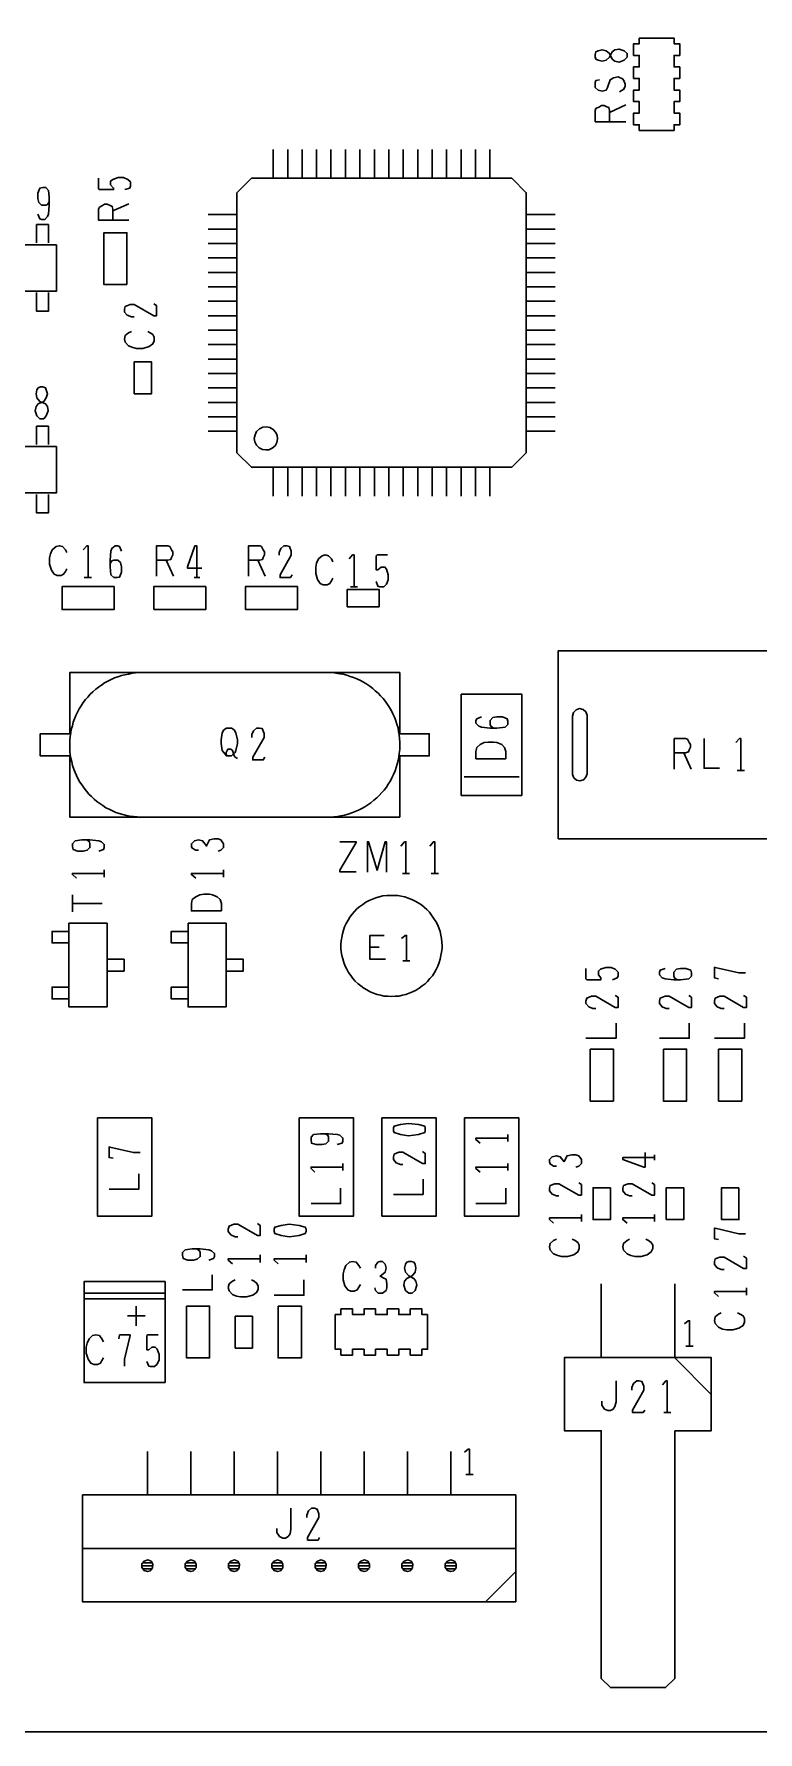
# Model space of a CAD drawing. Header units: millimetres. Extents: x 0 to 1189, y 35 to 806.
# Drawn here: x 630.9 to 699.9, y 320 to 481.6 of the extents above; entities that cross this region are included whole.
import ezdxf

# ---------------------------------------------------------------- set-up
doc = ezdxf.new("R2010")
doc.units = ezdxf.units.MM
doc.layers.add('Pen 1', color=7, linetype='Continuous')

msp = doc.modelspace()

# ---------------------------------------------------------------- linework, layer by layer
at = {"layer": 'Pen 1', "color": 7, "lineweight": 30}
for p, q in [((685.72, 474.12), (687.25, 474.83)), ((653.7, 470.6), (653.7, 467.85)), ((655.08, 470.6), (655.08, 467.85)), ((656.45, 470.6), (656.45, 467.85)), ((657.83, 470.6), (657.83, 467.85)), ((659.2, 470.6), (659.2, 467.85)), ((660.58, 470.6), (660.58, 467.85)), ((661.95, 470.6), (661.95, 467.85)), ((663.33, 470.6), (663.33, 467.85)), ((664.7, 470.6), (664.7, 467.85)), ((666.08, 470.6), (666.08, 467.85)), ((667.45, 470.6), (667.45, 467.85)), ((668.83, 470.6), (668.83, 467.85)), ((670.2, 470.6), (670.2, 467.85)), ((671.58, 470.6), (671.58, 467.85)), ((672.95, 470.6), (672.95, 467.85)), ((674.33, 470.6), (674.33, 467.85)), ((638.42, 464.75), (639.97, 465.42)), ((647.5, 464.4), (650.25, 464.4)), ((677.78, 464.4), (680.53, 464.4)), ((647.5, 463.02), (650.25, 463.02)), ((677.78, 463.02), (680.53, 463.02)), ((647.5, 461.65), (650.25, 461.65)), ((677.78, 461.65), (680.53, 461.65)), ((647.5, 460.27), (650.25, 460.27)), ((677.78, 460.27), (680.53, 460.27)), ((647.5, 458.9), (650.25, 458.9)), ((647.5, 457.52), (650.25, 457.52)), ((677.78, 458.9), (680.53, 458.9)), ((677.78, 457.52), (680.53, 457.52)), ((647.5, 456.15), (650.25, 456.15)), ((677.78, 456.15), (680.53, 456.15)), ((647.5, 454.77), (650.25, 454.77)), ((677.78, 454.77), (680.53, 454.77)), ((647.5, 453.4), (650.25, 453.4)), ((677.78, 453.4), (680.53, 453.4)), ((647.5, 452.02), (650.25, 452.02)), ((677.78, 452.02), (680.53, 452.02)), ((647.5, 450.65), (650.25, 450.65)), ((677.78, 450.65), (680.53, 450.65)), ((647.5, 449.27), (650.25, 449.27)), ((647.5, 447.9), (650.25, 447.9)), ((677.78, 449.27), (680.53, 449.27)), ((677.78, 447.9), (680.53, 447.9)), ((647.5, 446.52), (650.25, 446.52)), ((677.78, 446.52), (680.53, 446.52)), ((647.5, 445.15), (650.25, 445.15)), ((677.78, 445.15), (680.53, 445.15)), ((647.5, 443.77), (650.25, 443.77)), ((677.78, 443.77), (680.53, 443.77)), ((653.7, 440.35), (653.7, 437.6)), ((655.08, 440.35), (655.08, 437.6)), ((656.45, 440.35), (656.45, 437.6)), ((657.83, 440.35), (657.83, 437.6)), ((659.2, 440.35), (659.2, 437.6)), ((660.58, 440.35), (660.58, 437.6)), ((661.95, 440.35), (661.95, 437.6)), ((663.33, 440.35), (663.33, 437.6)), ((664.7, 440.35), (664.7, 437.6)), ((666.08, 440.35), (666.08, 437.6)), ((667.45, 440.35), (667.45, 437.6)), ((668.83, 440.35), (668.83, 437.6)), ((670.2, 440.35), (670.2, 437.6)), ((671.58, 440.35), (671.58, 437.6)), ((672.95, 440.35), (672.95, 437.6)), ((674.33, 440.35), (674.33, 437.6)), ((643.5, 431.52), (644.2, 429.98)), ((652.25, 431.52), (652.92, 429.98)), ((635.72, 429.85), (636.4, 429.85)), ((646.17, 429.85), (646.7, 429.85)), ((661.05, 428.98), (661.72, 428.98)), ((692.78, 413.17), (693.47, 411.62)), ((677.1, 410.88), (671.88, 410.88)), ((697.85, 411.5), (698.55, 411.5)), ((637.62, 401.35), (637.62, 402.05)), ((648.97, 401.35), (648.97, 402.05)), ((666, 401.67), (666.67, 401.67)), ((668.75, 401.67), (669.42, 401.67)), ((634.58, 398.05), (634.58, 399.67)), ((634.58, 398.83), (637.42, 398.83)), ((662.9, 394.67), (663.8, 394.67)), ((666.05, 393.38), (666.72, 393.38)), ((676.03, 376.17), (676.03, 376.85)), ((660.33, 373.42), (660.33, 374.1)), ((676.03, 373.42), (676.03, 374.1)), ((690, 374.4), (690, 374.9)), ((683.03, 368.55), (683.03, 369.23)), ((690, 368.55), (690, 369.23)), ((652.45, 364.67), (652.45, 365.38)), ((656.83, 364.67), (656.83, 365.38)), ((684.92, 362.62), (684.92, 355.62)), ((691.92, 362.62), (691.92, 355.62)), ((698.75, 361.55), (698.75, 362.25)), ((640.65, 360.52), (640.65, 358.65)), ((641.5, 359.58), (639.83, 359.58)), ((695.4, 352.1), (691.92, 355.6)), ((692.97, 356.7), (693.67, 356.7)), ((690.88, 350.38), (691.55, 350.38)), ((641.72, 342.55), (641.72, 346.67)), ((645.85, 342.55), (645.85, 346.67)), ((649.97, 342.55), (649.97, 346.67)), ((654.1, 342.55), (654.1, 346.67)), ((658.22, 342.55), (658.22, 346.67)), ((662.35, 342.55), (662.35, 346.67)), ((666.47, 342.55), (666.47, 346.67)), ((670.6, 342.55), (670.6, 346.67)), ((672.03, 344.48), (672.72, 344.48)), ((676.78, 337.45), (635.53, 337.45)), ((641.17, 335.8), (642.28, 335.8)), ((642.2, 336.08), (641.25, 336.08)), ((642.2, 335.52), (641.25, 335.52)), ((645.3, 335.8), (646.4, 335.8)), ((646.33, 336.08), (645.38, 336.08)), ((646.33, 335.52), (645.38, 335.52)), ((649.42, 335.8), (650.53, 335.8)), ((650.45, 336.08), (649.5, 336.08)), ((650.45, 335.52), (649.5, 335.52)), ((653.55, 335.8), (654.65, 335.8)), ((654.58, 336.08), (653.62, 336.08)), ((654.58, 335.52), (653.62, 335.52)), ((657.67, 335.8), (658.78, 335.8)), ((658.7, 336.08), (657.75, 336.08)), ((658.7, 335.52), (657.75, 335.52)), ((661.8, 335.8), (662.9, 335.8)), ((662.83, 336.08), (661.88, 336.08)), ((662.83, 335.52), (661.88, 335.52)), ((665.92, 335.8), (667.03, 335.8)), ((666.95, 336.08), (666, 336.08)), ((666.95, 335.52), (666, 335.52)), ((670.05, 335.8), (671.15, 335.8)), ((671.08, 336.08), (670.12, 336.08)), ((671.08, 335.52), (670.12, 335.52)), ((673.9, 332.38), (676.78, 335.25))]:
    msp.add_line(p, q, dxfattribs=at)
for points in [[(521.4, 319.98), (521.4, 375), (361.88, 375), (361.88, 652.78), (884.45, 652.78), (884.45, 375), (789.55, 375), (789.55, 319.98), (521.4, 319.98)], [(684.35, 479.42), (684.35, 479.62), (684.42, 479.9), (684.62, 479.98), (685, 480.08), (685.4, 479.98), (685.72, 479.73), (685.97, 479.2), (686.22, 479), (686.62, 478.9), (687.12, 479.08), (687.4, 479.38), (687.4, 479.73), (687.12, 479.98), (686.62, 480.15), (686.22, 480.08), (685.97, 479.9), (685.72, 479.38), (685.4, 479.08), (685, 479), (684.62, 479.08), (684.42, 479.2), (684.35, 479.42)], [(688.55, 481.2), (688.55, 480.65), (688, 480.65), (688, 479.55), (688.55, 479.55), (688.55, 478.45), (688, 478.45), (688, 477.35), (688.55, 477.35), (688.55, 476.25), (688, 476.25), (688, 475.15), (688.55, 475.15), (688.55, 474.05), (688, 474.05), (688, 472.95), (688.55, 472.95), (688.55, 472.4), (691.85, 472.4), (691.85, 472.95), (692.4, 472.95), (692.4, 474.05), (691.85, 474.05), (691.85, 475.15), (692.4, 475.15), (692.4, 476.25), (691.85, 476.25), (691.85, 477.35), (692.4, 477.35), (692.4, 478.45), (691.85, 478.45), (691.85, 479.55), (692.4, 479.55), (692.4, 480.65), (691.85, 480.65), (691.85, 481.2), (688.55, 481.2)], [(686.67, 476.08), (687.08, 476.33), (687.2, 476.62), (687.2, 476.8), (687.08, 477.15), (686.95, 477.33), (686.55, 477.52), (686.1, 477.4), (685.78, 477.23), (685.53, 476.5), (685.4, 476.25), (685, 476.15), (684.62, 476.25), (684.35, 476.5), (684.35, 476.98), (684.42, 477.15), (684.75, 477.23)], [(687.25, 473.23), (684.35, 473.23), (684.35, 474.3), (684.42, 474.48), (684.75, 474.65), (684.95, 474.77), (685.2, 474.77), (685.45, 474.65), (685.65, 474.58), (685.72, 474.3), (685.72, 473.23)], [(637.08, 467.85), (637.08, 466.85), (637.15, 466.77), (638.5, 466.77), (638.5, 466.92), (638.22, 467.23), (638.22, 467.58), (638.42, 467.75), (638.95, 467.92), (639.45, 467.92), (639.85, 467.75), (640.1, 467.5), (640.1, 467.1), (640.05, 466.92), (639.58, 466.77)], [(650.25, 441.73), (651.62, 440.35), (676.4, 440.35), (677.78, 441.73), (677.78, 466.48), (676.4, 467.85), (651.62, 467.85), (650.25, 466.48), (650.25, 441.73)], [(632.38, 465.6), (632.22, 465.35), (632.05, 465.3), (631.65, 465.3), (631.4, 465.55), (631.3, 465.92), (631.3, 466.45), (631.47, 466.9), (631.78, 466.98), (632.05, 466.98), (632.3, 466.7), (632.38, 466.08), (632.38, 465.3), (632.3, 464.45), (632.22, 464.2), (631.95, 463.92), (631.65, 463.92), (631.47, 464), (631.3, 464.45)], [(639.97, 463.85), (637.08, 463.85), (637.08, 464.92), (637.15, 465.1), (637.45, 465.25), (637.65, 465.4), (637.9, 465.4), (638.17, 465.25), (638.38, 465.17), (638.42, 464.92), (638.42, 463.85)], [(631.17, 461.7), (631.17, 463.45), (632.3, 463.45), (632.3, 461.7)], [(639.78, 457.73), (639.78, 462.67), (637.58, 462.67), (637.58, 457.73), (639.78, 457.73)], [(633.08, 461.52), (625.1, 461.52), (625.1, 457.12), (633.08, 457.12), (633.08, 461.52)], [(632.3, 456.98), (632.3, 455.2), (631.17, 455.2), (631.17, 456.98)], [(640.45, 454.65), (640.2, 454.65), (639.8, 454.83), (639.55, 455.12), (639.55, 455.4), (639.62, 455.65), (640.08, 455.83), (640.45, 455.83), (642.33, 454.75), (642.58, 454.75), (642.58, 455.73), (642.33, 455.9)], [(640.2, 453.27), (639.92, 453.15), (639.62, 452.9), (639.55, 452.55), (639.62, 452.25), (639.92, 451.9), (640.33, 451.75), (640.7, 451.65), (641.3, 451.65), (641.88, 451.83), (642.25, 452.08), (642.38, 452.38), (642.38, 452.73), (642.25, 452.98), (642, 453.15), (641.75, 453.27)], [(640.47, 447.35), (642.12, 447.35), (642.12, 450.38), (640.47, 450.38), (640.47, 447.35)], [(631.55, 448), (631.78, 448), (632.03, 447.92), (632.1, 447.73), (632.2, 447.35), (632.1, 446.95), (631.85, 446.62), (631.33, 446.38), (631.12, 446.12), (631.03, 445.73), (631.2, 445.23), (631.5, 444.95), (631.85, 444.95), (632.1, 445.23), (632.28, 445.73), (632.2, 446.12), (632.03, 446.38), (631.5, 446.62), (631.2, 446.95), (631.12, 447.35), (631.2, 447.73), (631.33, 447.92), (631.55, 448)], [(631.17, 442.5), (631.17, 444.25), (632.3, 444.25), (632.3, 442.5)], [(653, 442), (652.67, 442.05), (652.35, 442.2), (652.12, 442.45), (651.95, 442.77), (651.9, 443.1), (651.97, 443.45), (652.12, 443.75), (652.38, 444), (652.7, 444.15), (653.05, 444.2), (653.38, 444.12), (653.7, 443.95), (653.92, 443.7), (654.08, 443.4), (654.1, 443.05), (654.03, 442.7), (653.88, 442.4), (653.6, 442.17), (653.28, 442.02), (653, 442)], [(633.08, 442.33), (625.1, 442.33), (625.1, 437.92), (633.08, 437.92), (633.08, 442.33)], [(632.3, 437.75), (632.3, 436), (631.17, 436), (631.17, 437.75)], [(634.05, 432.23), (633.92, 432.5), (633.65, 432.8), (633.33, 432.88), (633.03, 432.8), (632.67, 432.5), (632.5, 432.1), (632.42, 431.73), (632.42, 431.12), (632.58, 430.55), (632.85, 430.17), (633.15, 430.05), (633.5, 430.05), (633.75, 430.17), (633.92, 430.42), (634.05, 430.67)], [(635.6, 432.5), (635.95, 432.88), (636.08, 432.88), (636.08, 429.85)], [(639.25, 432.35), (639.08, 432.8), (638.9, 432.88), (638.65, 432.88), (638.35, 432.62), (638.25, 432.35), (638.17, 431.52), (638.17, 430.88), (638.25, 430.1), (638.53, 429.85), (638.83, 429.85), (639.08, 429.9), (639.25, 430.35), (639.25, 430.88), (639.15, 431.27), (638.9, 431.52), (638.53, 431.52), (638.35, 431.45), (638.17, 431.2)], [(642.6, 429.98), (642.6, 432.88), (643.67, 432.88), (643.85, 432.8), (644.03, 432.5), (644.15, 432.3), (644.15, 432.02), (644.03, 431.77), (643.95, 431.58), (643.67, 431.52), (642.6, 431.52)], [(646.9, 430.75), (645.53, 430.75), (645.53, 430.88), (646.25, 432.88), (646.42, 432.88), (646.42, 429.85)], [(651.35, 429.98), (651.35, 432.88), (652.42, 432.88), (652.58, 432.8), (652.75, 432.5), (652.88, 432.3), (652.88, 432.02), (652.75, 431.77), (652.67, 431.58), (652.42, 431.52), (651.35, 431.52)], [(654.28, 431.98), (654.28, 432.23), (654.42, 432.62), (654.72, 432.88), (655, 432.88), (655.25, 432.8), (655.42, 432.35), (655.42, 431.98), (654.35, 430.1), (654.35, 429.85), (655.33, 429.85), (655.5, 430.1)], [(659.38, 431.35), (659.25, 431.62), (658.97, 431.92), (658.65, 432), (658.35, 431.92), (658, 431.62), (657.83, 431.23), (657.75, 430.85), (657.75, 430.25), (657.9, 429.67), (658.17, 429.3), (658.47, 429.17), (658.83, 429.17), (659.08, 429.3), (659.25, 429.55), (659.38, 429.8)], [(660.92, 431.62), (661.25, 432), (661.4, 432), (661.4, 428.98)], [(664.58, 432), (663.58, 432), (663.5, 431.92), (663.5, 430.58), (663.67, 430.58), (663.97, 430.85), (664.33, 430.85), (664.47, 430.65), (664.65, 430.12), (664.65, 429.62), (664.47, 429.23), (664.22, 428.98), (663.85, 428.98), (663.67, 429.02), (663.5, 429.48)], [(638.55, 429), (633.6, 429), (633.6, 426.8), (638.55, 426.8), (638.55, 429)], [(642.33, 426.8), (647.28, 426.8), (647.28, 429), (642.33, 429), (642.33, 426.8)], [(651.05, 426.8), (656, 426.8), (656, 429), (651.05, 429), (651.05, 426.8)], [(663.78, 427.08), (663.78, 428.73), (660.75, 428.73), (660.75, 427.08), (663.78, 427.08)], [(708.33, 422.88), (680.83, 422.88), (680.83, 405), (708.33, 405), (708.33, 422.88)], [(634.33, 412.88), (634.33, 407.05), (665.75, 407.05), (665.75, 412.88), (668.55, 412.88), (668.55, 414.98), (665.75, 414.98), (665.75, 420.8), (634.33, 420.8), (634.33, 414.98), (631.53, 414.98), (631.53, 412.88), (634.33, 412.88)], [(641.3, 420.8), (640.95, 420.8), (640.6, 420.77), (640.28, 420.75), (639.92, 420.67), (639.58, 420.6), (639.25, 420.52), (638.9, 420.4), (638.58, 420.3), (638.28, 420.15), (637.95, 420), (637.65, 419.83), (637.35, 419.62), (637.08, 419.42), (636.8, 419.23), (636.53, 418.98), (636.28, 418.75), (636.05, 418.48), (635.83, 418.23), (635.62, 417.95), (635.42, 417.65), (635.22, 417.35), (635.08, 417.05), (634.92, 416.73), (634.78, 416.4), (634.67, 416.08), (634.58, 415.75), (634.47, 415.4), (634.42, 415.08), (634.38, 414.73), (634.33, 414.38), (634.33, 414.02), (634.33, 413.67), (634.35, 413.33), (634.38, 412.98), (634.45, 412.65), (634.53, 412.3), (634.6, 411.98), (634.72, 411.62), (634.85, 411.3), (634.97, 411), (635.12, 410.67), (635.3, 410.38), (635.5, 410.08), (635.7, 409.8), (635.92, 409.52), (636.15, 409.25), (636.4, 409), (636.65, 408.77), (636.9, 408.55), (637.2, 408.35), (637.47, 408.15), (637.78, 407.95), (638.08, 407.8), (638.4, 407.65), (638.72, 407.5), (639.05, 407.4), (639.38, 407.3), (639.72, 407.2), (640.05, 407.15), (640.4, 407.1), (640.75, 407.08), (641.1, 407.05), (641.3, 407.05), (658.78, 407.05), (659.12, 407.05), (659.47, 407.08), (659.83, 407.12), (660.15, 407.17), (660.5, 407.25), (660.83, 407.33), (661.17, 407.45), (661.5, 407.58), (661.83, 407.7), (662.12, 407.88), (662.42, 408.02), (662.72, 408.23), (663, 408.42), (663.28, 408.65), (663.55, 408.88), (663.8, 409.12), (664.03, 409.38), (664.25, 409.62), (664.47, 409.9), (664.65, 410.2), (664.85, 410.5), (665, 410.8), (665.15, 411.12), (665.3, 411.45), (665.4, 411.77), (665.5, 412.1), (665.6, 412.45), (665.65, 412.77), (665.7, 413.12), (665.75, 413.48), (665.75, 413.83), (665.75, 414.17), (665.72, 414.52), (665.7, 414.88), (665.62, 415.2), (665.58, 415.55), (665.47, 415.9), (665.38, 416.23), (665.25, 416.55), (665.1, 416.88), (664.95, 417.17), (664.78, 417.48), (664.58, 417.77), (664.38, 418.05), (664.17, 418.33), (663.92, 418.6), (663.7, 418.85), (663.42, 419.08), (663.17, 419.3), (662.9, 419.52), (662.6, 419.7), (662.3, 419.9), (662, 420.05), (661.67, 420.2), (661.35, 420.35), (661.03, 420.45), (660.7, 420.55), (660.35, 420.65), (660.03, 420.7), (659.67, 420.75), (659.33, 420.8), (658.97, 420.8), (658.78, 420.8), (641.3, 420.8)], [(677.38, 409.12), (677.38, 418.75), (671.6, 418.75), (671.6, 409.12), (677.38, 409.12)], [(682.2, 416.67), (682.28, 417), (682.53, 417.25), (682.85, 417.38), (683.2, 417.3), (683.45, 417.08), (683.58, 416.75), (683.58, 416.67), (683.58, 411.17), (683.47, 410.85), (683.25, 410.6), (682.9, 410.5), (682.58, 410.58), (682.33, 410.8), (682.2, 411.12), (682.2, 411.17), (682.2, 416.67)], [(649.25, 412.9), (649, 413.2), (648.83, 413.4), (648.75, 414.05), (648.75, 414.42), (648.83, 415.08), (649, 415.35), (649.25, 415.52), (649.72, 415.52), (649.97, 415.35), (650.15, 415.08), (650.3, 414.42), (650.3, 414.05), (650.15, 413.4), (650.08, 413.2), (649.72, 412.9), (649.25, 412.9), (649.22, 413.2), (649.38, 413.52), (649.65, 413.52), (649.83, 413.4), (649.97, 412.9), (650.08, 412.75), (650.3, 412.62)], [(651.67, 414.62), (651.67, 414.9), (651.83, 415.27), (652.12, 415.52), (652.4, 415.52), (652.65, 415.48), (652.83, 415.02), (652.83, 414.62), (651.75, 412.75), (651.75, 412.5), (652.75, 412.5), (652.9, 412.75)], [(673.53, 416.6), (673.08, 416.42), (673, 416.25), (673, 416), (673.28, 415.7), (673.53, 415.62), (674.35, 415.52), (675, 415.52), (675.78, 415.62), (676.03, 415.88), (676.03, 416.17), (675.97, 416.42), (675.53, 416.6), (675, 416.6), (674.62, 416.52), (674.35, 416.25), (674.35, 415.88), (674.42, 415.7), (674.67, 415.52)], [(675.85, 412.6), (673, 412.6), (673, 413.3), (673.08, 413.67), (673.4, 413.95), (673.78, 414.15), (674.17, 414.2), (674.67, 414.2), (675, 414.15), (675.45, 413.95), (675.72, 413.67), (675.85, 413.3), (675.85, 412.6)], [(691.88, 411.62), (691.88, 414.52), (692.95, 414.52), (693.12, 414.48), (693.3, 414.15), (693.42, 413.95), (693.42, 413.7), (693.3, 413.45), (693.22, 413.25), (692.95, 413.17), (691.88, 413.17)], [(694.72, 414.52), (694.72, 411.7), (696.17, 411.7)], [(697.72, 414.15), (698.08, 414.52), (698.2, 414.52), (698.2, 411.5)], [(635.95, 404.88), (636.2, 404.7), (636.25, 404.52), (636.25, 404.15), (636, 403.9), (635.62, 403.8), (635.1, 403.8), (634.65, 403.98), (634.58, 404.27), (634.58, 404.52), (634.85, 404.8), (635.47, 404.88), (636.25, 404.88), (637.1, 404.8), (637.35, 404.7), (637.62, 404.45), (637.62, 404.15), (637.55, 403.98), (637.1, 403.8)], [(646.58, 403.9), (646.33, 403.9), (646, 404.1), (645.92, 404.27), (645.92, 404.52), (646.2, 404.8), (646.58, 404.88), (646.97, 404.8), (647.1, 404.62), (647.35, 404.33), (647.35, 404.27)], [(647.35, 404.33), (647.55, 404.7), (647.62, 404.88), (648.08, 404.98), (648.45, 404.98), (648.7, 404.88), (648.97, 404.52), (648.97, 404.15), (648.7, 403.9), (648.45, 403.8)], [(660.03, 404.7), (661.58, 404.7), (661.58, 404.62), (660.03, 402), (660.03, 401.85), (661.6, 401.85)], [(662.67, 401.8), (662.67, 404.7), (662.78, 404.7), (663.58, 402), (664.35, 404.7), (664.47, 404.7), (664.47, 401.8)], [(665.85, 404.3), (666.2, 404.7), (666.33, 404.7), (666.33, 401.67)], [(668.62, 404.3), (668.95, 404.7), (669.08, 404.7), (669.08, 401.67)], [(634.97, 401.23), (634.58, 401.58), (634.58, 401.7), (637.62, 401.7)], [(646.33, 401.23), (645.92, 401.58), (645.92, 401.7), (648.97, 401.7)], [(648.78, 398.12), (645.92, 398.12), (645.92, 398.83), (646, 399.2), (646.33, 399.48), (646.7, 399.67), (647.1, 399.73), (647.62, 399.73), (647.92, 399.67), (648.38, 399.48), (648.65, 399.2), (648.78, 398.83), (648.78, 398.12)], [(669.78, 394.8), (669.75, 395.15), (669.72, 395.5), (669.65, 395.83), (669.58, 396.17), (669.45, 396.5), (669.33, 396.83), (669.17, 397.12), (668.97, 397.42), (668.78, 397.73), (668.58, 398), (668.33, 398.25), (668.08, 398.48), (667.8, 398.7), (667.5, 398.88), (667.2, 399.05), (666.88, 399.2), (666.55, 399.33), (666.22, 399.45), (665.88, 399.52), (665.55, 399.58), (665.2, 399.6), (664.85, 399.6), (664.5, 399.6), (664.15, 399.55), (663.8, 399.48), (663.47, 399.38), (663.15, 399.25), (662.83, 399.12), (662.53, 398.95), (662.22, 398.75), (661.95, 398.55), (661.67, 398.33), (661.45, 398.08), (661.2, 397.83), (661, 397.52), (660.83, 397.25), (660.65, 396.92), (660.5, 396.62), (660.38, 396.3), (660.3, 395.95), (660.22, 395.6), (660.17, 395.27), (660.15, 394.92), (660.15, 394.58), (660.17, 394.23), (660.22, 393.88), (660.33, 393.55), (660.42, 393.2), (660.55, 392.88), (660.7, 392.58), (660.88, 392.27), (661.08, 391.98), (661.28, 391.7), (661.5, 391.45), (661.78, 391.2), (662.03, 390.98), (662.33, 390.77), (662.62, 390.6), (662.92, 390.42), (663.25, 390.3), (663.58, 390.17), (663.92, 390.1), (664.25, 390.02), (664.6, 390), (664.95, 389.98), (665.3, 390), (665.65, 390.02), (666, 390.1), (666.33, 390.17), (666.65, 390.3), (666.97, 390.42), (667.3, 390.58), (667.6, 390.77), (667.88, 390.98), (668.15, 391.2), (668.4, 391.42), (668.62, 391.7), (668.85, 391.95), (669.05, 392.25), (669.22, 392.55), (669.38, 392.88), (669.5, 393.2), (669.6, 393.52), (669.67, 393.88), (669.72, 394.2), (669.78, 394.55), (669.78, 394.8)], [(634.25, 395.08), (632.65, 395.08), (632.65, 396.17), (634.25, 396.17)], [(634.25, 396.95), (634.25, 388.98), (637.88, 388.98), (637.88, 396.95), (634.25, 396.95)], [(645.6, 395.08), (644, 395.08), (644, 396.17), (645.6, 396.17)], [(645.6, 396.95), (645.6, 388.98), (649.22, 388.98), (649.22, 396.95), (645.6, 396.95)], [(664.25, 395.8), (662.9, 395.8), (662.9, 393.52), (664.38, 393.52)], [(665.92, 395.5), (666.25, 395.8), (666.4, 395.8), (666.4, 393.38)], [(637.88, 393.52), (639.5, 393.52), (639.5, 392.4), (637.88, 392.4)], [(649.22, 393.52), (650.85, 393.52), (650.85, 392.4), (649.22, 392.4)], [(683.47, 392.65), (683.47, 391.67), (683.55, 391.58), (684.9, 391.58), (684.9, 391.75), (684.65, 392.05), (684.65, 392.4), (684.85, 392.58), (685.35, 392.75), (685.88, 392.75), (686.25, 392.58), (686.53, 392.3), (686.53, 391.92), (686.45, 391.75), (686, 391.58)], [(696.1, 391.67), (695.7, 391.75), (695.7, 392.75), (695.78, 392.75), (698.03, 392.23), (698.67, 392.23)], [(691, 392.65), (690.53, 392.48), (690.47, 392.3), (690.47, 392.05), (690.72, 391.75), (691, 391.67), (691.83, 391.58), (692.47, 391.58), (693.25, 391.67), (693.5, 391.92), (693.5, 392.23), (693.45, 392.48), (692.97, 392.65), (692.47, 392.65), (692.08, 392.58), (691.83, 392.3), (691.83, 391.92), (691.9, 391.75), (692.15, 391.58)], [(634.25, 389.75), (632.65, 389.75), (632.65, 390.88), (634.25, 390.88)], [(645.6, 389.75), (644, 389.75), (644, 390.88), (645.6, 390.88)], [(684.4, 388.83), (684.12, 388.83), (683.75, 389), (683.47, 389.3), (683.47, 389.55), (683.55, 389.83), (684, 390), (684.4, 390), (686.25, 388.92), (686.53, 388.92), (686.53, 389.9), (686.25, 390.08)], [(691.38, 388.83), (691.12, 388.83), (690.72, 389), (690.47, 389.3), (690.47, 389.55), (690.53, 389.83), (691, 390), (691.38, 390), (693.25, 388.92), (693.5, 388.92), (693.5, 389.9), (693.25, 390.08)], [(696.62, 388.83), (696.35, 388.83), (695.97, 389), (695.7, 389.3), (695.7, 389.55), (695.78, 389.83), (696.22, 390), (696.62, 390), (698.47, 388.92), (698.75, 388.92), (698.75, 389.9), (698.47, 390.08)], [(683.47, 386), (686.33, 386), (686.33, 387.45)], [(690.47, 386), (693.3, 386), (693.3, 387.45)], [(695.7, 386), (698.55, 386), (698.55, 387.45)], [(683.88, 384.98), (683.88, 380.02), (686.08, 380.02), (686.08, 384.98), (683.88, 384.98)], [(690.85, 384.98), (690.85, 380.02), (693.05, 380.02), (693.05, 384.98), (690.85, 384.98)], [(696.1, 384.98), (696.1, 380.02), (698.3, 380.02), (698.3, 384.98), (696.1, 384.98)], [(636.97, 378.42), (636.97, 369.08), (642.15, 369.08), (642.15, 378.42), (636.97, 378.42)], [(656.17, 378.42), (656.17, 369.08), (661.35, 369.08), (661.35, 378.42), (656.17, 378.42)], [(664.05, 378.42), (664.05, 369.08), (669.22, 369.08), (669.22, 378.42), (664.05, 378.42)], [(671.9, 378.42), (671.9, 369.08), (677.08, 369.08), (677.08, 378.42), (671.9, 378.42)], [(658.65, 376.92), (658.9, 376.77), (658.97, 376.6), (658.97, 376.2), (658.7, 375.95), (658.33, 375.88), (657.8, 375.88), (657.35, 376.02), (657.3, 376.33), (657.3, 376.6), (657.55, 376.85), (658.2, 376.92), (658.97, 376.92), (659.8, 376.85), (660.05, 376.77), (660.33, 376.5), (660.33, 376.2), (660.25, 376.02), (659.8, 375.88)], [(665.15, 377.48), (665.22, 377.65), (665.8, 377.8), (666.58, 377.9), (667.53, 377.8), (668.12, 377.65), (668.17, 377.48), (668.17, 377.2), (668.12, 377.02), (667.53, 376.83), (666.58, 376.73), (665.8, 376.83), (665.22, 377.02), (665.15, 377.2), (665.15, 377.48)], [(638.47, 374.58), (638.08, 374.65), (638.08, 375.65), (638.15, 375.65), (640.4, 375.12), (641.05, 375.12)], [(666.05, 373.98), (665.8, 373.98), (665.4, 374.15), (665.15, 374.45), (665.15, 374.73), (665.22, 374.98), (665.67, 375.15), (666.05, 375.15), (667.92, 374.08), (668.17, 374.08), (668.17, 375.05), (667.92, 375.23)], [(673.4, 376.02), (673, 376.38), (673, 376.5), (676.03, 376.5)], [(689.1, 375.12), (689.1, 373.75), (688.97, 373.75), (686.97, 374.48), (686.97, 374.65), (690, 374.65)], [(657.67, 373.27), (657.3, 373.62), (657.3, 373.75), (660.33, 373.75)], [(673.4, 373.27), (673, 373.62), (673, 373.75), (676.03, 373.75)], [(680.65, 373.83), (680.38, 373.83), (680.05, 374.05), (680, 374.23), (680, 374.48), (680.25, 374.73), (680.65, 374.83), (681.03, 374.73), (681.15, 374.55), (681.4, 374.25), (681.4, 374.23)], [(681.4, 374.25), (681.6, 374.65), (681.67, 374.83), (682.12, 374.9), (682.5, 374.9), (682.78, 374.83), (683.03, 374.48), (683.03, 374.1), (682.78, 373.83), (682.5, 373.75)], [(638.08, 371.65), (640.92, 371.65), (640.92, 373.1)], [(657.3, 370.27), (660.12, 370.27), (660.12, 371.73)], [(665.15, 371.15), (667.97, 371.15), (667.97, 372.6)], [(673, 370.27), (675.85, 370.27), (675.85, 371.73)], [(680.9, 371), (680.65, 371), (680.25, 371.17), (680, 371.48), (680, 371.73), (680.05, 371.98), (680.5, 372.15), (680.9, 372.15), (682.78, 371.08), (683.03, 371.08), (683.03, 372.08), (682.78, 372.25)], [(685.8, 371.77), (684.15, 371.77), (684.15, 368.75), (685.8, 368.75), (685.8, 371.77)], [(687.88, 371), (687.62, 371), (687.22, 371.17), (686.97, 371.48), (686.97, 371.73), (687.05, 371.98), (687.5, 372.15), (687.88, 372.15), (689.75, 371.08), (690, 371.08), (690, 372.08), (689.75, 372.25)], [(691.12, 368.75), (692.78, 368.75), (692.78, 371.77), (691.12, 371.77), (691.12, 368.75)], [(698.03, 371.77), (696.38, 371.77), (696.38, 368.75), (698.03, 368.75), (698.03, 371.77)], [(680.38, 368.42), (680, 368.75), (680, 368.9), (683.03, 368.9)], [(687.38, 368.42), (686.97, 368.75), (686.97, 368.9), (690, 368.9)], [(650.33, 367.12), (650.08, 367.12), (649.67, 367.3), (649.42, 367.6), (649.42, 367.85), (649.5, 368.12), (649.95, 368.3), (650.33, 368.3), (652.2, 367.23), (652.45, 367.23), (652.45, 368.2), (652.2, 368.38)], [(653.8, 367.85), (653.85, 368.02), (654.45, 368.2), (655.22, 368.3), (656.17, 368.2), (656.75, 368.02), (656.83, 367.85), (656.83, 367.6), (656.75, 367.42), (656.17, 367.23), (655.22, 367.12), (654.45, 367.23), (653.85, 367.42), (653.8, 367.6), (653.8, 367.85)], [(680.65, 366.88), (680.38, 366.75), (680.05, 366.48), (680, 366.15), (680.05, 365.85), (680.38, 365.5), (680.78, 365.33), (681.15, 365.23), (681.72, 365.23), (682.33, 365.4), (682.7, 365.67), (682.83, 365.98), (682.83, 366.3), (682.7, 366.58), (682.45, 366.75), (682.17, 366.88)], [(687.62, 366.88), (687.38, 366.75), (687.05, 366.48), (686.97, 366.15), (687.05, 365.85), (687.38, 365.5), (687.75, 365.33), (688.15, 365.23), (688.72, 365.23), (689.3, 365.4), (689.67, 365.67), (689.83, 365.98), (689.83, 366.3), (689.67, 366.58), (689.42, 366.75), (689.17, 366.88)], [(696.1, 366.85), (695.7, 366.92), (695.7, 367.92), (695.78, 367.92), (698.03, 367.4), (698.67, 367.4)], [(646.42, 365.95), (646.67, 365.77), (646.75, 365.6), (646.75, 365.23), (646.47, 364.98), (646.1, 364.88), (645.58, 364.88), (645.12, 365.05), (645.08, 365.35), (645.08, 365.6), (645.33, 365.88), (645.97, 365.95), (646.75, 365.95), (647.58, 365.88), (647.83, 365.77), (648.1, 365.52), (648.1, 365.23), (648.03, 365.05), (647.58, 364.88)], [(696.62, 364), (696.35, 364), (695.97, 364.17), (695.7, 364.48), (695.7, 364.75), (695.78, 365), (696.22, 365.17), (696.62, 365.17), (698.47, 364.1), (698.75, 364.1), (698.75, 365.08), (698.47, 365.25)], [(649.83, 364.55), (649.42, 364.9), (649.42, 365.02), (652.45, 365.02)], [(654.17, 364.55), (653.8, 364.9), (653.8, 365.02), (656.83, 365.02)], [(662, 364.12), (661.85, 364.38), (661.6, 364.7), (661.25, 364.75), (660.95, 364.7), (660.62, 364.38), (660.45, 363.98), (660.35, 363.6), (660.35, 363.02), (660.53, 362.45), (660.8, 362.05), (661.1, 361.92), (661.42, 361.92), (661.7, 362.05), (661.85, 362.3), (662, 362.58)], [(663.45, 364.12), (663.45, 364.38), (663.67, 364.7), (663.85, 364.75), (664.1, 364.75), (664.35, 364.5), (664.45, 364.12), (664.35, 363.73), (664.17, 363.6), (663.88, 363.35), (663.85, 363.35)], [(666.62, 364.75), (666.85, 364.75), (667.1, 364.7), (667.2, 364.5), (667.28, 364.12), (667.2, 363.73), (666.92, 363.4), (666.42, 363.15), (666.2, 362.9), (666.12, 362.5), (666.3, 362), (666.6, 361.73), (666.92, 361.73), (667.2, 362), (667.38, 362.5), (667.28, 362.9), (667.1, 363.15), (666.6, 363.4), (666.3, 363.73), (666.2, 364.12), (666.3, 364.5), (666.42, 364.7), (666.62, 364.75)], [(643.4, 353.23), (643.4, 362.85), (635.7, 362.85), (635.7, 353.23), (643.4, 353.23)], [(645.08, 362.05), (647.9, 362.05), (647.9, 363.5)], [(650.08, 363), (649.83, 362.88), (649.5, 362.62), (649.42, 362.27), (649.5, 361.98), (649.83, 361.62), (650.2, 361.45), (650.6, 361.38), (651.17, 361.38), (651.75, 361.55), (652.12, 361.8), (652.28, 362.1), (652.28, 362.45), (652.12, 362.7), (651.88, 362.88), (651.62, 363)], [(653.8, 361.55), (656.62, 361.55), (656.62, 363)], [(663.88, 363.35), (664.28, 363.15), (664.45, 363.08), (664.53, 362.62), (664.53, 362.25), (664.45, 362), (664.1, 361.73), (663.7, 361.73), (663.45, 362), (663.38, 362.25)], [(635.72, 361.77), (635.7, 361.77), (635.7, 361.75), (643.4, 361.75), (643.4, 361.73)], [(635.72, 361.23), (635.7, 361.23), (635.7, 361.2), (643.4, 361.2), (643.4, 361.17)], [(645.45, 360.52), (645.45, 355.58), (647.65, 355.58), (647.65, 360.52), (645.45, 360.52)], [(654.17, 360.52), (654.17, 355.58), (656.38, 355.58), (656.38, 360.52), (654.17, 360.52)], [(696.1, 361.42), (695.7, 361.77), (695.7, 361.9), (698.75, 361.9)], [(651.72, 359.55), (650.08, 359.55), (650.08, 356.52), (651.72, 356.52), (651.72, 359.55)], [(668.4, 359.7), (667.85, 359.7), (667.85, 360.25), (666.75, 360.25), (666.75, 359.7), (665.65, 359.7), (665.65, 360.25), (664.55, 360.25), (664.55, 359.7), (663.45, 359.7), (663.45, 360.25), (662.35, 360.25), (662.35, 359.7), (661.25, 359.7), (661.25, 360.25), (660.15, 360.25), (660.15, 359.7), (659.6, 359.7), (659.6, 356.4), (660.15, 356.4), (660.15, 355.85), (661.25, 355.85), (661.25, 356.4), (662.35, 356.4), (662.35, 355.85), (663.45, 355.85), (663.45, 356.4), (664.55, 356.4), (664.55, 355.85), (665.65, 355.85), (665.65, 356.4), (666.75, 356.4), (666.75, 355.85), (667.85, 355.85), (667.85, 356.4), (668.4, 356.4), (668.4, 359.7)], [(692.85, 358.83), (693.2, 359.12), (693.33, 359.12), (693.33, 356.7)], [(696.35, 359.88), (696.1, 359.75), (695.78, 359.5), (695.7, 359.15), (695.78, 358.85), (696.1, 358.5), (696.47, 358.33), (696.88, 358.25), (697.45, 358.25), (698.03, 358.42), (698.42, 358.67), (698.55, 358.98), (698.55, 359.33), (698.42, 359.58), (698.15, 359.75), (697.9, 359.88)], [(637.55, 357.12), (637.4, 357.4), (637.15, 357.7), (636.8, 357.77), (636.5, 357.7), (636.17, 357.4), (636, 357), (635.9, 356.62), (635.9, 356.02), (636.08, 355.45), (636.33, 355.08), (636.65, 354.95), (636.97, 354.95), (637.25, 355.08), (637.4, 355.33), (637.55, 355.58)], [(639, 357.4), (639.08, 357.77), (640.08, 357.77), (640.08, 357.7), (639.55, 355.45), (639.55, 354.8)], [(642.75, 357.77), (641.75, 357.77), (641.67, 357.7), (641.67, 356.35), (641.85, 356.35), (642.15, 356.62), (642.47, 356.62), (642.65, 356.42), (642.83, 355.9), (642.83, 355.4), (642.65, 355), (642.4, 354.75), (642, 354.75), (641.85, 354.8), (641.67, 355.25)], [(691.92, 348.65), (695.4, 348.65), (695.4, 355.62), (681.42, 355.62), (681.42, 348.65), (684.92, 348.65), (684.92, 325.08), (685.8, 324.2), (691.05, 324.2), (691.92, 325.08), (691.92, 348.65)], [(686.33, 353.4), (686.33, 351.4), (686.22, 350.95), (686.05, 350.7), (685.8, 350.58), (685.55, 350.58), (685.25, 350.7), (684.97, 351.1), (684.97, 351.48)], [(687.83, 352.5), (687.83, 352.77), (688, 353.15), (688.3, 353.4), (688.55, 353.4), (688.8, 353.35), (688.97, 352.9), (688.97, 352.5), (687.9, 350.62), (687.9, 350.38), (688.9, 350.38), (689.08, 350.62)], [(690.75, 353.02), (691.08, 353.4), (691.2, 353.4), (691.2, 350.38)], [(671.9, 346.6), (672.25, 346.9), (672.38, 346.9), (672.38, 344.48)], [(635.53, 342.55), (635.53, 332.38), (676.78, 332.38), (676.78, 342.55), (635.53, 342.55)], [(655.38, 341.27), (655.38, 339.27), (655.3, 338.83), (655.12, 338.58), (654.88, 338.42), (654.6, 338.42), (654.3, 338.58), (654.05, 338.95), (654.05, 339.35)], [(656.9, 340.38), (656.9, 340.62), (657.05, 341.02), (657.35, 341.27), (657.62, 341.27), (657.88, 341.2), (658.05, 340.75), (658.05, 340.38), (656.97, 338.5), (656.97, 338.25), (657.97, 338.25), (658.12, 338.5)], [(641.72, 335.25), (641.4, 335.35), (641.2, 335.65), (641.2, 335.98), (641.4, 336.25), (641.75, 336.35), (642.08, 336.23), (642.25, 335.95), (642.22, 335.6), (642, 335.33), (641.72, 335.25)], [(645.85, 335.25), (645.53, 335.35), (645.33, 335.65), (645.33, 335.98), (645.53, 336.25), (645.88, 336.35), (646.2, 336.23), (646.38, 335.95), (646.35, 335.6), (646.12, 335.33), (645.85, 335.25)], [(649.97, 335.25), (649.65, 335.35), (649.45, 335.65), (649.45, 335.98), (649.65, 336.25), (650, 336.35), (650.33, 336.23), (650.5, 335.95), (650.47, 335.6), (650.25, 335.33), (649.97, 335.25)], [(654.1, 335.25), (653.78, 335.35), (653.58, 335.65), (653.58, 335.98), (653.78, 336.25), (654.12, 336.35), (654.45, 336.23), (654.62, 335.95), (654.6, 335.6), (654.38, 335.33), (654.1, 335.25)], [(658.22, 335.25), (657.9, 335.35), (657.7, 335.65), (657.7, 335.98), (657.92, 336.25), (658.25, 336.35), (658.58, 336.23), (658.75, 335.95), (658.72, 335.6), (658.5, 335.33), (658.22, 335.25)], [(662.35, 335.25), (662.03, 335.35), (661.83, 335.65), (661.83, 335.98), (662.05, 336.25), (662.38, 336.35), (662.7, 336.23), (662.88, 335.95), (662.85, 335.6), (662.62, 335.33), (662.35, 335.25)], [(666.47, 335.25), (666.15, 335.35), (665.95, 335.65), (665.95, 335.98), (666.17, 336.25), (666.5, 336.35), (666.83, 336.23), (667, 335.95), (666.97, 335.6), (666.75, 335.33), (666.47, 335.25)], [(670.6, 335.25), (670.28, 335.35), (670.08, 335.65), (670.08, 335.98), (670.3, 336.25), (670.62, 336.35), (670.95, 336.23), (671.12, 335.95), (671.1, 335.6), (670.88, 335.33), (670.6, 335.25)]]:
    msp.add_lwpolyline(points, dxfattribs=at)

doc.saveas('drawing.dxf')
